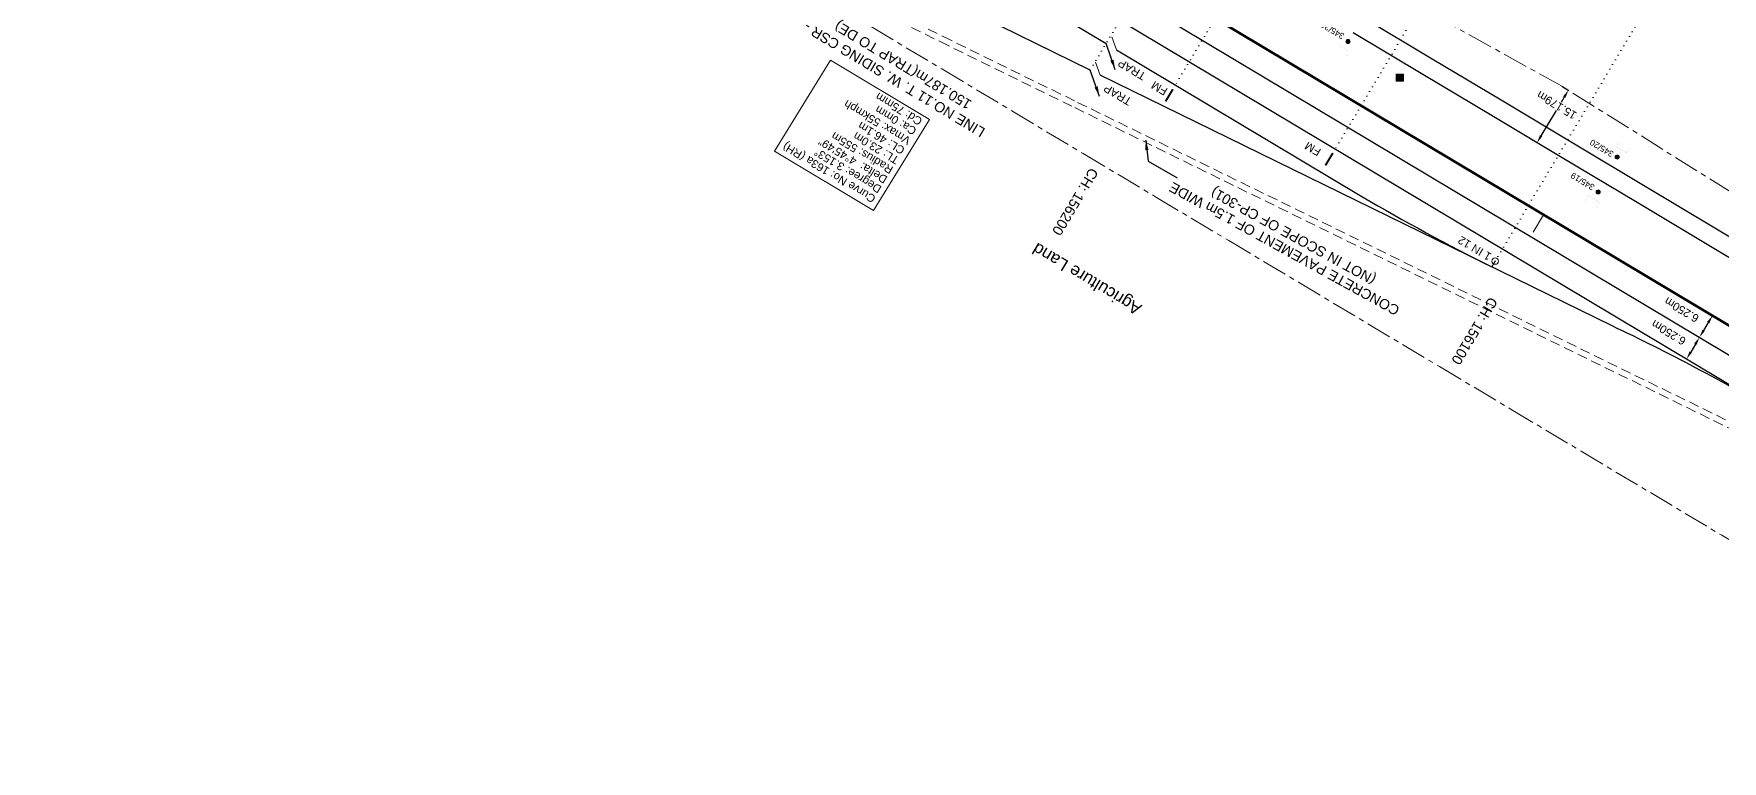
# Model space of a CAD drawing. Header units: metres. Extents: x 597821 to 610090, y 3402206 to 3407451.
# Drawn here: x 606062.1 to 606480.5, y 3404259.5 to 3404439.8 of the extents above; entities that cross this region are included whole.
import ezdxf
from ezdxf.enums import TextEntityAlignment as Align

# ---------------------------------------------------------------- set-up
doc = ezdxf.new("R2010")
doc.units = ezdxf.units.M
doc.header["$MEASUREMENT"] = 0
for name, pattern in [('CENTER', [2, 1.25, -0.25, 0.25, -0.25]), ('DASHED', [0.75, 0.5, -0.25]), ('DOT', [0.25, 0, -0.25])]:
    doc.linetypes.add(name, pattern=pattern)
doc.layers.get('Defpoints').update_dxf_attribs({"color": 5})
for name, color, linetype, lineweight in [('DFCC BOUNDARY', 6, 'CENTER', 0), ('Existing IR Track', 143, 'Continuous', 0), ("NEW CHAWAPAIL STN. SRJ's", 10, 'Continuous', 0), ('OHE MAST', 7, 'Continuous', 0), ('Proposed Chainage', 10, 'Continuous', 0), ('Proposed Curve_Details', 10, 'Continuous', 0), ('PROPOSED DFCC TRACK', 1, 'Continuous', 0), ('Side Details', 7, 'Continuous', 0), ('Text1', 7, 'Continuous', 0), ('Trolley Stand', 7, 'Continuous', 0)]:
    doc.layers.add(name, color=color, linetype=linetype, lineweight=lineweight)
doc.layers.add('Existing Railway Boundary', color=7, linetype='CENTER')
doc.styles.add('ARIAL', font='arial.ttf')
doc.styles.get("Standard").update_dxf_attribs({"font": 'arial.ttf'})
doc.styles.add('Style-Arial', font='arial.ttf')
doc.dimstyles.new('DIM', dxfattribs={"dimtxt": 2.5, "dimasz": 2.5, "dimexe": 0.18, "dimexo": 0.0625, "dimgap": 0.09, "dimtad": 0, "dimtih": 1, "dimtoh": 1, "dimdec": 3, "dimzin": 0, "dimdsep": 46, "dimtxsty": 'Standard', "dimcen": 0.09, "dimadec": 0, "dimazin": 0, "dimtfac": 1, "dimtdec": 3, "dimtofl": 0, "dimtmove": 0, "dimatfit": 3, "dimfxl": 1, "dimtolj": 1, "dimtzin": 0, "dimarcsym": 0})
doc.dimstyles.get("Standard").update_dxf_attribs({"dimtxt": 0.18, "dimasz": 0.18, "dimexe": 0.18, "dimexo": 0.0625, "dimgap": 0.09, "dimtad": 0, "dimtih": 1, "dimtoh": 1, "dimdec": 4, "dimzin": 0, "dimdsep": 46, "dimtxsty": 'Standard', "dimcen": 0.09, "dimadec": 0, "dimazin": 0, "dimtfac": 1, "dimtdec": 4, "dimtofl": 0, "dimtmove": 0, "dimatfit": 3, "dimfxl": 1, "dimtolj": 1, "dimtzin": 0, "dimarcsym": 0})
doc.dimstyles.new('Standard for ex', dxfattribs={"dimtxt": 0.18, "dimasz": 0.18, "dimexe": 0.18, "dimexo": 0.0625, "dimgap": 0.09, "dimtad": 0, "dimtih": 1, "dimtoh": 1, "dimdec": 4, "dimzin": 0, "dimdsep": 46, "dimtxsty": 'Standard', "dimcen": 0.09, "dimadec": 0, "dimazin": 0, "dimtfac": 1, "dimtdec": 4, "dimtofl": 0, "dimtmove": 0, "dimatfit": 3, "dimfxl": 1, "dimtolj": 1, "dimtzin": 0, "dimarcsym": 0})

# ---------------------------------------------------------------- blocks, each defined once
blk = doc.blocks.new('BM')
blk.add_hatch(color=256).paths.add_polyline_path([(-0.88, 0.88), (-0.88, -0.88), (0.88, -0.88), (0.88, 0.88)])
for p, q in [((0.88, 0.88), (-0.88, 0.88)), ((-0.88, 0.88), (-0.88, -0.88)), ((0.88, -0.88), (0.88, 0.88)), ((-0.88, -0.88), (0.88, -0.88))]:
    blk.add_line(p, q)
blk = doc.blocks.new('OHE MAST')
h = blk.add_hatch(color=7)
h.dxf.hatch_style = 1
edge = h.paths.add_edge_path()
edge.add_arc((0, 0), 0.514, 0, 360)
at = {"const_width": 0.01}
for points in [[(1.5, 3.5), (1.5, 2), (-1.5, 2), (-1.5, 3.5)], [(0, 2), (0, 0)]]:
    blk.add_lwpolyline(points, dxfattribs=at)
blk.add_circle((0, 0), 0.514)
blk = doc.blocks.new('*D44')
at = {"layer": 'Defpoints', "color": 0, "transparency": 16777216}
for p in [(606478.18, 3404369.84), (606474.82, 3404364.57), (606474.97, 3404364.48)]:
    blk.add_point(p, dxfattribs=at)
at = {"layer": 'PROPOSED DFCC TRACK', "color": 0, "lineweight": -2, "transparency": 16777216}
for p, q in [((606478.07, 3404369.91), (606477.92, 3404370)), ((606477, 3404368.22), (606475.85, 3404366.28)), ((606474.86, 3404364.54), (606474.72, 3404364.63))]:
    blk.add_line(p, q, dxfattribs=at)
at = {"layer": 'PROPOSED DFCC TRACK', "color": 0, "transparency": 16777216}
for points in [[(606476.72, 3404368.39), (606477.29, 3404368.04), (606478.03, 3404369.93)], [(606475.56, 3404366.45), (606476.13, 3404366.11), (606474.82, 3404364.57)]]:
    blk.add_solid(points, dxfattribs=at)
at = {"layer": 'PROPOSED DFCC TRACK', "color": 0, "lineweight": 0, "transparency": 16777216, "insert": (606470.38, 3404371.37), "char_height": 2, "attachment_point": 5, "rotation": 149, "style": 'Style-Arial'}
blk.add_mtext('\\A1;6.250m', dxfattribs=at)
blk = doc.blocks.new('TerminatorOpen_0.5')
at = {"color": 0, "linetype": 'ByBlock', "lineweight": -2}
for q in [(-1, 0.25), (-1, 0), (-1, -0.25)]:
    blk.add_line((0, 0), q, dxfattribs=at)
blk = doc.blocks.new('*D45')
at = {"layer": 'Defpoints', "color": 0, "transparency": 16777216}
for p in [(606474.97, 3404364.48), (606471.62, 3404359.2), (606471.76, 3404359.11)]:
    blk.add_point(p, dxfattribs=at)
at = {"layer": 'PROPOSED DFCC TRACK', "color": 0, "lineweight": -2, "transparency": 16777216}
for p, q in [((606473.8, 3404362.85), (606472.64, 3404360.92)), ((606474.86, 3404364.54), (606474.72, 3404364.63)), ((606471.66, 3404359.18), (606471.51, 3404359.27))]:
    blk.add_line(p, q, dxfattribs=at)
at = {"layer": 'PROPOSED DFCC TRACK', "color": 0, "transparency": 16777216}
for points in [[(606472.36, 3404361.09), (606472.93, 3404360.75), (606471.62, 3404359.2)], [(606473.51, 3404363.02), (606474.08, 3404362.68), (606474.82, 3404364.57)]]:
    blk.add_solid(points, dxfattribs=at)
at = {"layer": 'PROPOSED DFCC TRACK', "color": 0, "lineweight": 0, "transparency": 16777216, "insert": (606467.17, 3404365.74), "char_height": 2, "attachment_point": 5, "rotation": 149, "style": 'Style-Arial'}
blk.add_mtext('\\A1;6.250m', dxfattribs=at)
blk = doc.blocks.new('TRAP')
at = {"layer": 'PROPOSED DFCC TRACK', "linetype": 'Continuous', "lineweight": 13, "flags": 128}
for points in [[(-1.29, 0.77), (-0.15, -2.47)], [(1.29, -0.77), (0.15, 2.47)]]:
    blk.add_lwpolyline(points, dxfattribs=at)
blk = doc.blocks.new('*D84')
at = {"layer": 'Defpoints', "color": 0, "transparency": 16777216}
for p in [(606440.64, 3404426.83), (606432.85, 3404413.8), (606434.56, 3404412.78)]:
    blk.add_point(p, dxfattribs=at)
at = {"layer": 'Text1', "color": 0, "lineweight": -2, "transparency": 16777216}
for p, q in [((606441.33, 3404424.09), (606440.53, 3404422.76)), ((606440.75, 3404426.76), (606442.46, 3404425.74)), ((606435.59, 3404414.49), (606439.36, 3404420.79)), ((606432.96, 3404413.74), (606434.67, 3404412.71))]:
    blk.add_line(p, q, dxfattribs=at)
at = {"layer": 'Text1', "color": 0, "transparency": 16777216}
for points in [[(606441.04, 3404424.26), (606441.61, 3404423.91), (606442.35, 3404425.8)], [(606435.3, 3404414.66), (606435.87, 3404414.32), (606434.56, 3404412.78)]]:
    blk.add_solid(points, dxfattribs=at)
at = {"layer": 'Text1', "color": 0, "lineweight": 0, "transparency": 16777216, "insert": (606439.45, 3404422.07), "char_height": 2, "attachment_point": 5, "rotation": 149, "style": 'Style-Arial'}
blk.add_mtext('\\A1;15.179m', dxfattribs=at)

msp = doc.modelspace()

# ---------------------------------------------------------------- linework, layer by layer
at = {"layer": 'DFCC BOUNDARY', "lineweight": 20, "ltscale": 5}
msp.add_lwpolyline([(606269.7189, 3404441.4555), (606287.1046, 3404431.0476), (606304.4958, 3404420.6368), (606322.1306, 3404410.0802), (606340.3141, 3404399.2147), (606358.2292, 3404388.5096), (606375.4908, 3404378.1873), (606392.67, 3404367.9143), (606410.4154, 3404357.3088), (606428.1616, 3404346.7028), (606445.5151, 3404336.321), (606462.6419, 3404326.0748), (606480.321, 3404315.5221), (606497.7919, 3404305.0939)], dxfattribs=at)
at = {"layer": 'Existing IR Track', "color": 0, "lineweight": 25, "flags": 128}
for points in [[(606495.896, 3404381.3071), (606478.6029, 3404391.633), (606461.3293, 3404401.9473), (606443.4771, 3404412.6279), (606425.6598, 3404423.2876), (606408.5664, 3404433.5009), (606391.5094, 3404443.6924)], [(606493.4198, 3404377.5793), (606476.3189, 3404387.8101), (606458.9653, 3404398.192), (606441.1959, 3404408.8118), (606423.4506, 3404419.4172), (606406.2846, 3404429.6824), (606389.0229, 3404440.0047)]]:
    msp.add_lwpolyline(points, dxfattribs=at)
at = {"layer": 'Existing Railway Boundary', "color": 36, "lineweight": 20, "ltscale": 5}
msp.add_lwpolyline([(606482.6553, 3404400.5033), (606440.6404, 3404426.8266), (606340.4529, 3404482.426), (606297.1799, 3404510.4319), (606276.2582, 3404522.8992), (606232.5979, 3404548.0483), (606232.5409, 3404548.294), (606158.8351, 3404591.7532), (606096.7448, 3404628.7817), (606034.9065, 3404665.7185), (605992.5296, 3404692.0896), (605873.4399, 3404765.0797), (605830.0802, 3404788.14), (605815.1712, 3404797.4287), (605770.8509, 3404825.609), (605693.0181, 3404873.5817), (605649.4918, 3404897.9326), (605605.2802, 3404925.7801), (605533.3998, 3404970.0357), (605489.7388, 3404994.5143), (605453.7088, 3405017.4089), (605431.5793, 3405032.9019)], dxfattribs=at)
at = {"layer": "NEW CHAWAPAIL STN. SRJ's", "linetype": 'DOT', "lineweight": 13, "ltscale": 5, "flags": 128}
for points in [[(606379.3051, 3404523.5155), (606323.8622, 3404430.7387)], [(606396.4732, 3404513.2559), (606344.9736, 3404427.0778)], [(606432.5763, 3404491.5333), (606384.5934, 3404411.2391)], [(606424.2025, 3404383.4422), (606473.9824, 3404466.7451)]]:
    msp.add_lwpolyline(points, dxfattribs=at)
at = {"layer": 'Proposed Chainage', "lineweight": 0, "flags": 128}
msp.add_lwpolyline([(606433.6391, 3404390.6341), (606436.2039, 3404394.9261)], dxfattribs=at)
at = {"layer": 'Proposed Curve_Details', "color": 1}
msp.add_lwpolyline([(606284.0316, 3404418.5435), (606270.2089, 3404395.9892), (606245.6702, 3404410.6974), (606259.4928, 3404433.2518)], close=True, dxfattribs=at)
at = {"layer": 'PROPOSED DFCC TRACK', "linetype": 'Continuous', "lineweight": 25}
msp.add_line((606323.8622, 3404430.7387), (606292.5468, 3404446.079), dxfattribs=at)
at = {"layer": 'PROPOSED DFCC TRACK', "linetype": 'Continuous', "lineweight": 13}
msp.add_line((606326.3315, 3404429.529), (606325.1815, 3404432.7642), dxfattribs=at)
at = {"layer": 'PROPOSED DFCC TRACK', "color": 1, "linetype": 'Continuous', "lineweight": 50, "flags": 128}
msp.add_lwpolyline([(607347.5156, 3403829.6526), (607112.557, 3403985.9371), (607107.3529, 3403989.3983), (607102.1477, 3403992.8578), (607096.9403, 3403996.3141), (607091.7297, 3403999.7655), (607086.5148, 3404003.2104), (607081.2946, 3404006.6471), (607076.0678, 3404010.074), (607070.8336, 3404013.4895, 0.00707659), (607010.9855, 3404051.2454), (607005.6489, 3404054.4986), (607000.3052, 3404057.7402), (606994.9554, 3404060.9717), (606989.6007, 3404064.1948), (606984.2418, 3404067.4112), (606978.88, 3404070.6226), (606973.5162, 3404073.8307), (606968.1513, 3404077.0371), (604380.3623, 3405623.4867)], format="xyb", dxfattribs=at)
at = {"layer": 'PROPOSED DFCC TRACK', "linetype": 'Continuous', "lineweight": 25, "flags": 128}
for points in [[(604464.4415, 3405565.9604), (606726.5509, 3404214.1353)], [(605458.8449, 3404964.429), (606618.4738, 3404271.4407)], [(606070.2848, 3404591.2304), (606327.8055, 3404437.3374)], [(606330.3807, 3404435.7984), (606391.1633, 3404399.4751)], [(606453.1463, 3404367.4066), (606326.3315, 3404429.529)]]:
    msp.add_lwpolyline(points, dxfattribs=at)
at = {"layer": 'PROPOSED DFCC TRACK', "color": 5, "linetype": 'DASHED', "lineweight": 13, "ltscale": 5}
for points in [[(607257.5305, 3403873.5934), (607192.2962, 3403916.9845, 0.01207759), (607090.4493, 3403981.2358), (606720.4664, 3404202.3357), (606614.8829, 3404265.4319), (606495.3259, 3404336.8785, 0.02078817), (606488.0201, 3404340.842), (606319.964, 3404423.1672), (606288.6487, 3404438.5076, -0.02078804), (606247.5904, 3404460.7823), (606209.7871, 3404483.3733)], [(607256.6998, 3403872.3445), (607191.4654, 3403915.7356, 0.01207759), (607089.6798, 3403979.9482), (606719.697, 3404201.0481), (606614.1135, 3404264.1443), (606494.61, 3404335.5589, 0.02078817), (606487.3042, 3404339.5224), (606319.3041, 3404421.8201), (606287.9888, 3404437.1605, -0.02078804), (606246.8209, 3404459.4947), (606209.0168, 3404482.0862)]]:
    msp.add_lwpolyline(points, format="xyb", dxfattribs=at)
at = {"layer": 'PROPOSED DFCC TRACK', "linetype": 'Continuous', "lineweight": 13, "flags": 128}
msp.add_lwpolyline([(606323.8602, 3404430.7443), (606325.0102, 3404427.5092)], dxfattribs=at)
at = {"layer": 'PROPOSED DFCC TRACK', "linetype": 'Continuous', "lineweight": 0, "const_width": 0.5, "flags": 128}
for points in [[(606342.5354, 3404422.9978), (606344.3408, 3404426.0189)], [(606383.9775, 3404410.2128), (606382.1555, 3404407.1565)]]:
    msp.add_lwpolyline(points, dxfattribs=at)
at = {"layer": 'PROPOSED DFCC TRACK', "color": 10, "linetype": 'Continuous', "lineweight": 13, "flags": 128}
msp.add_lwpolyline([(606424.2025, 3404383.4422), (606423.3475, 3404382.0115)], dxfattribs=at)
at = {"layer": 'PROPOSED DFCC TRACK', "color": 10, "linetype": 'Continuous', "lineweight": 13}
msp.add_circle((606424.2025, 3404383.4422), 0.8, dxfattribs=at)
at = {"layer": 'PROPOSED DFCC TRACK', "linetype": 'Continuous', "lineweight": 25}
for centre, start, end in [((606671.8925, 3404878.2403), 239.614303, 243.395194), ((606214.5611, 3403866.306), 59.767957, 64.539855)]:
    msp.add_arc(centre, 555, start, end, dxfattribs=at)

# ---------------------------------------------------------------- block references
at = {"color": 2, "lineweight": 25}
msp.add_blockref('TRAP', (606329.0931, 3404436.5679), dxfattribs=at)
at = {"layer": 'OHE MAST', "lineweight": 20}
for p, rotation in [((606387.7467, 3404437.8366), 149.0208306544456), ((606454.4336, 3404409.2135), 329.0208306544455), ((606449.7293, 3404400.5695), 149.0208306544456)]:
    msp.add_blockref('OHE MAST', p, dxfattribs=dict(at, rotation=rotation))
at = {"layer": 'Trolley Stand'}
msp.add_blockref('BM', (606400.587, 3404428.883, 264.129), dxfattribs=at)

# ---------------------------------------------------------------- texts
at = {"color": 5, "style": 'ARIAL'}
for s, p in [('CONCRETE PAVEMENT OF 1.5m WIDE', (606371.966, 3404386.471)), ('(NOT IN SCOPE OF CP-301)', (606374.1704, 3404389.6583))]:
    msp.add_text(s, height=2.5, rotation=151.130086, dxfattribs=at).set_placement(p, align=Align.MIDDLE_CENTER)
at = {"layer": "NEW CHAWAPAIL STN. SRJ's", "insert": (606274.6793, 3404427.3217), "char_height": 2.5, "width": 55.042578, "attachment_point": 2, "rotation": 148.898117, "style": 'ARIAL'}
msp.add_mtext('LINE NO.11 T. W. SIDING CSR - 150.187m(TRAP TO DE)', dxfattribs=at)
at = {"layer": 'OHE MAST', "style": 'ARIAL'}
for s, p in [('345/21', (606387.0186, 3404439.5942)), ('345/20', (606453.7356, 3404410.4155)), ('345/19', (606448.9875, 3404402.1878))]:
    msp.add_text(s, height=1.5, rotation=149, dxfattribs=at).set_placement(p)
at = {"layer": 'Proposed Chainage', "lineweight": 0, "char_height": 2.5, "attachment_point": 4, "rotation": 239.137675, "line_spacing_factor": 0.6, "style": 'Style-Arial'}
for s, insert in [('CH: 156200', (606324.9375, 3404406.1546)), ('CH: 156100', (606423.8648, 3404374.1286))]:
    msp.add_mtext(s, dxfattribs=dict(at, insert=insert))
at = {"layer": 'Proposed Curve_Details', "color": 1, "lineweight": 0, "insert": (606282.5071, 3404418.6703), "char_height": 2, "attachment_point": 7, "rotation": 148.957134, "line_spacing_factor": 0.84, "style": 'Style-Arial'}
msp.add_mtext('{\\fArial|b0|i0|c0|p34;\\C256;Curve No: 163a\\C1; (RH)\\C256;\\PDegree: 3.153%%D\\PDelta:  4%%D45\'49"\\PRadius: 555m}\\PTL: 23.0m\\PCL: 46.1m\\PVmax: 55kmph\\PCa: 0mm\\PCd: 75mm', dxfattribs=at)
at = {"layer": 'PROPOSED DFCC TRACK', "color": 10, "linetype": 'Continuous', "lineweight": 13, "style": 'ARIAL'}
for p in [(606337.897, 3404429.8339), (606334.3575, 3404423.5799)]:
    msp.add_text('TRAP ', height=2, rotation=149.137675, dxfattribs=at).set_placement(p)
at = {"layer": 'PROPOSED DFCC TRACK', "color": 10, "linetype": 'Continuous', "lineweight": 13, "char_height": 2, "attachment_point": 4, "rotation": 149.137675, "line_spacing_factor": 0.60036, "style": 'ARIAL'}
for s, insert in [('FM', (606342.7274, 3404425.2158)), ('FM', (606380.7355, 3404410.1932)), ('1 IN 12', (606422.9823, 3404384.2888))]:
    msp.add_mtext(s, dxfattribs=dict(at, insert=insert))
at = {"layer": 'Side Details', "style": 'ARIAL'}
msp.add_text('Agriculture Land', height=3, rotation=149, dxfattribs=at).set_placement((606336.9101, 3404372.421))

# ---------------------------------------------------------------- dimensions: what is measured, and where the dimension line sits
at = {"layer": 'PROPOSED DFCC TRACK', "color": 10, "lineweight": 0}
for base, p1, p2, picture, middle in [((606474.8223, 3404364.567), (606478.1771, 3404369.8432), (606474.971, 3404364.4782), '*D44', (606470.3775, 3404371.375)), ((606471.6162, 3404359.202), (606474.971, 3404364.4782), (606471.7649, 3404359.1132), '*D45', (606467.1671, 3404365.7449))]:
    dim = msp.add_linear_dim(base=base, p1=p1, p2=p2, angle=239.137675, dimstyle='Standard', override={"dimtxt": 2, "dimasz": 2, "dimexe": 0.125, "dimexo": 0.125, "dimgap": 0.125, "dimtad": 1, "dimtih": 0, "dimtoh": 0, "dimdec": 3, "dimzin": 3, "dimpost": 'm', "dimtxsty": 'Style-Arial', "dimsah": 1, "dimadec": 4, "dimazin": 3, "dimtmove": 2, "dimatfit": 1, "dimldrblk": 'TerminatorOpen_0.5', "dimfrac": 2, "dimtzin": 11}, dxfattribs=at)
    dim.commit()
    dim.dimension.update_dxf_attribs({"geometry": picture, "text_midpoint": middle, "dimtype": 161, "text_rotation": 149})
at = {"layer": 'Text1', "color": 0, "lineweight": 0}
dim = msp.add_linear_dim(base=(606434.5622, 3404412.7756), p1=(606440.6404, 3404426.8266), p2=(606432.8493, 3404413.8001), angle=239.116604, dimstyle='Standard', override={"dimtxt": 2, "dimasz": 2, "dimexe": 0.125, "dimexo": 0.125, "dimgap": 0.125, "dimtad": 1, "dimtih": 0, "dimtoh": 0, "dimdec": 3, "dimzin": 3, "dimpost": 'm', "dimtxsty": 'Style-Arial', "dimsah": 1, "dimadec": 4, "dimazin": 3, "dimtmove": 2, "dimatfit": 1, "dimldrblk": 'TerminatorOpen_0.5', "dimfrac": 2, "dimtzin": 11}, dxfattribs=at)
dim.commit()
dim.dimension.update_dxf_attribs({"geometry": '*D84', "text_midpoint": (606439.4517, 3404422.0741), "dimtype": 161, "text_rotation": 149})

# ---------------------------------------------------------------- leaders
at = {"color": 1}
for points in [[(606330.0842, 3404430.8334), (606327.8055, 3404437.3374)], [(606326.1685, 3404424.2509), (606323.8602, 3404430.7443)]]:
    msp.add_leader(points, dimstyle='Standard for ex', override={"dimasz": 2.5, "dimgap": 0.09, "dimtad": 0}, dxfattribs=at)
at = {"color": 5}
msp.add_leader([(606337.6159, 3404413.4171), (606338.253, 3404408.2279), (606345.434, 3404404.0605)], dimstyle='DIM', override={"dimgap": 0.09, "dimtad": 0}, dxfattribs=at)

doc.saveas('drawing.dxf')
